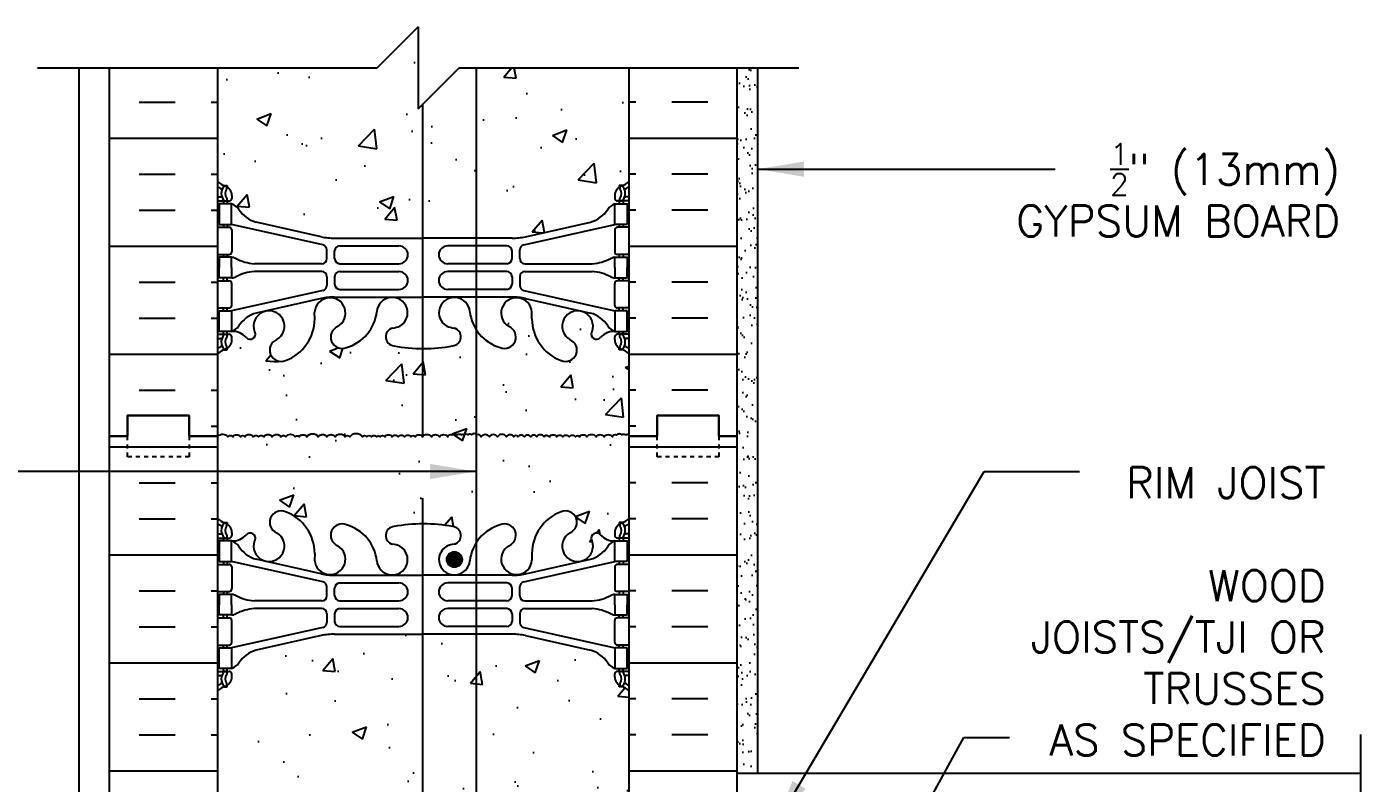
# Model space of a CAD drawing. Header units: inches. Extents: x 82.9 to 133.5, y 0.2 to 65.5.
# Drawn here: x 100.05 to 132.47, y 47.08 to 65.47 of the extents above; entities that cross this region are included whole.
import ezdxf

# ---------------------------------------------------------------- set-up
doc = ezdxf.new("R2010")
doc.units = ezdxf.units.IN
doc.header["$LTSCALE"] = 0.5
doc.header["$MEASUREMENT"] = 0
doc.linetypes.add('DASHED2', pattern=[0.375, 0.25, -0.125])
for name, color, linetype in [('HATCH', 12, 'Continuous'), ('line25', 2, 'Continuous'), ('LINE3', 3, 'Continuous'), ('LINE50', 5, 'Continuous'), ('LINE9', 9, 'Continuous'), ('TEXT', 4, 'Continuous'), ('Web_Edge', 9, 'Continuous')]:
    doc.layers.add(name, color=color, linetype=linetype)
doc.styles.add('DIM', font='romans.shx', dxfattribs={"width": 0.7})
doc.styles.add('ROMANS', font='romans.shx', dxfattribs={"height": 1.125})
doc.dimstyles.new('ext_12', dxfattribs={"dimscale": 12, "dimtxt": 0.09375, "dimasz": 0.09375, "dimexe": 0.09375, "dimexo": 0.0625, "dimgap": 0.0625, "dimtad": 1, "dimdec": 1, "dimzin": 3, "dimdsep": 46, "dimlunit": 4, "dimtxsty": 'DIM', "dimcen": 0.09, "dimdle": 0.09375, "dimclrt": 4, "dimadec": 0, "dimazin": 0, "dimtfac": 1, "dimtdec": 1, "dimtmove": 2, "dimatfit": 3, "dimfxl": 1, "dimfrac": 2, "dimtolj": 1, "dimtzin": 0, "dimarcsym": 0})

msp = doc.modelspace()

# ---------------------------------------------------------------- hatches: boundary and pattern name
at = {"layer": 'HATCH'}
h = msp.add_hatch(dxfattribs=at)
h.set_pattern_fill('AR-CONC', color=256, scale=0.5)
h.paths.add_polyline_path([(114.693, 21.516, 0.08841), (114.547, 21.614), (114.457, 21.614), (114.457, 21.655, -0.249069), (114.347, 21.863), (114.347, 21.93, -0.414214), (114.409, 21.993), (114.457, 21.993), (114.457, 22.063), (114.352, 22.063, 0.231736), (113.994, 21.912, -0.8344), (113.783, 22.037), (113.794, 22.058, 2.155404), (113.256, 21.864, -1), (113.042, 21.353, -0.311223), (112.333, 22.369), (112.334, 22.534, 1.661382), (111.773, 22.181, -1), (111.559, 21.67, -0.30095), (110.823, 22.542, 1.661382), (110.262, 22.19, 0.055617), (110.441, 22.144, -0.843243), (110.407, 21.712, -0.047544), (109.693, 21.647, -0.047544), (108.979, 21.712, -0.843243), (108.945, 22.144, 0.055617), (109.124, 22.19, 1.661382), (108.563, 22.542, -0.30095), (107.827, 21.67, -1), (107.613, 22.181, 1.661382), (107.052, 22.534), (107.053, 22.369, -0.311223), (106.344, 21.353, -1), (106.13, 21.864, 2.155404), (105.591, 22.058), (105.603, 22.037, -0.834375), (105.392, 21.912, 0.23174), (105.034, 22.063), (104.929, 22.063), (104.929, 21.993), (104.976, 21.993, -0.414214), (105.039, 21.93), (105.039, 21.863, -0.249069), (104.929, 21.655), (104.929, 21.614), (104.839, 21.614, 0.088416), (104.693, 21.516), (104.693, 19.516), (108.568, 19.516), (109.568, 20.516), (109.568, 19.516), (109.568, 18.516), (110.568, 19.516), (114.693, 19.516)])
h.paths.add_polyline_path([(114.693, 31.324, 0.08841), (114.547, 31.421), (114.457, 31.421), (114.457, 31.463, -0.249069), (114.347, 31.67), (114.347, 31.738, -0.414214), (114.409, 31.8), (114.457, 31.8), (114.457, 31.87), (114.352, 31.87, -0.155529), (114.176, 32.004, 0.180914), (113.758, 32.316), (112.178, 32.669, 0.054974), (111.851, 32.705), (109.693, 32.705), (107.535, 32.705, 0.054974), (107.208, 32.669), (105.627, 32.316, 0.180914), (105.21, 32.004, -0.155529), (105.034, 31.87), (104.929, 31.87), (104.929, 31.8), (104.976, 31.8, -0.414214), (105.039, 31.738), (105.039, 31.67, -0.249069), (104.929, 31.463), (104.929, 31.421), (104.839, 31.421, 0.088416), (104.693, 31.324), (104.693, 25.709, 0.088416), (104.839, 25.611), (104.929, 25.611), (104.929, 25.57, -0.249069), (105.039, 25.363), (105.039, 25.295, -0.414214), (104.976, 25.233), (104.929, 25.233), (104.929, 25.163), (105.034, 25.163, -0.155529), (105.21, 25.029, 0.180914), (105.627, 24.717), (107.208, 24.364, 0.054974), (107.535, 24.328), (109.693, 24.328), (111.851, 24.328, 0.054974), (112.178, 24.364), (113.758, 24.717, 0.180914), (114.176, 25.029, -0.155529), (114.352, 25.163), (114.457, 25.163), (114.457, 25.233), (114.409, 25.233, -0.414214), (114.347, 25.295), (114.347, 25.363, -0.249069), (114.457, 25.57), (114.457, 25.611), (114.547, 25.611, 0.08841), (114.693, 25.709)])
h.paths.add_polyline_path([(114.693, 37.516), (111.818, 37.516), (111.318, 38.016), (111.318, 39.141), (111.818, 39.641), (112.617, 39.641, -0.184932), (112.333, 40.369), (112.334, 40.534, 1.661382), (111.773, 40.181, -1), (111.559, 39.67, -0.30095), (110.823, 40.542, 1.661382), (110.262, 40.19, 0.055617), (110.441, 40.144, -0.843243), (110.407, 39.712, -0.047544), (109.693, 39.647, -0.047544), (108.979, 39.712, -0.843243), (108.945, 40.144, 0.055617), (109.124, 40.19, 1.661382), (108.563, 40.542, -0.30095), (107.827, 39.67, -1), (107.613, 40.181, 1.661382), (107.052, 40.534), (107.053, 40.369, -0.311223), (106.344, 39.353, -1), (106.13, 39.864, 2.155404), (105.591, 40.058), (105.603, 40.037, -0.834375), (105.392, 39.912, 0.23174), (105.034, 40.063), (104.929, 40.063), (104.929, 39.993), (104.976, 39.993, -0.414214), (105.039, 39.93), (105.039, 39.863, -0.249069), (104.929, 39.655), (104.929, 39.614), (104.839, 39.614, 0.088416), (104.693, 39.516), (104.693, 37.516), (104.693, 35.516, 0.088416), (104.839, 35.419), (104.929, 35.419), (104.929, 35.377, -0.249069), (105.039, 35.17), (105.039, 35.103, -0.414214), (104.976, 35.04), (104.929, 35.04), (104.929, 34.97), (105.034, 34.97, 0.231736), (105.392, 35.121, -0.8344), (105.603, 34.996), (105.591, 34.974, 2.155404), (106.13, 35.169, -1), (106.344, 35.68, -0.311223), (107.053, 34.664), (107.052, 34.499, 1.661382), (107.613, 34.852, -1), (107.827, 35.363, -0.30095), (108.563, 34.49, 1.661382), (109.124, 34.843, 0.055617), (108.945, 34.889, -0.843243), (108.979, 35.321, -0.047544), (109.693, 35.386, -0.047544), (110.407, 35.321, -0.843243), (110.441, 34.889, 0.055617), (110.262, 34.843, 1.661382), (110.823, 34.49, -0.30095), (111.559, 35.363, -1), (111.773, 34.852, 1.661382), (112.334, 34.499), (112.333, 34.664, -0.311223), (113.042, 35.68, -1), (113.256, 35.169, 2.155404), (113.794, 34.974), (113.783, 34.996, -0.834375), (113.994, 35.121, 0.23174), (114.352, 34.97), (114.457, 34.97), (114.457, 35.04), (114.409, 35.04, -0.414214), (114.347, 35.103), (114.347, 35.17, -0.249069), (114.457, 35.377), (114.457, 35.419), (114.547, 35.419, 0.08841), (114.693, 35.516)])
h.paths.add_polyline_path([(113.783, 40.037), (113.794, 40.058, 2.155404), (113.256, 39.864, -0.270238), (113.424, 39.641), (114.457, 39.641), (114.457, 39.655, -0.249069), (114.347, 39.863), (114.347, 39.93, -0.414214), (114.409, 39.993), (114.457, 39.993), (114.457, 40.063), (114.352, 40.063, 0.231736), (113.994, 39.912, -0.8344)], flags=17)
h.paths.add_polyline_path([(114.693, 49.324, 0.08841), (114.547, 49.421), (114.457, 49.421), (114.457, 49.463, -0.249069), (114.347, 49.67), (114.347, 49.738, -0.414214), (114.409, 49.8), (114.457, 49.8), (114.457, 49.87), (114.352, 49.87, -0.155529), (114.176, 50.004, 0.180914), (113.758, 50.316), (112.178, 50.669, 0.054974), (111.851, 50.705), (109.693, 50.705), (107.535, 50.705, 0.054974), (107.208, 50.669), (105.627, 50.316, 0.180914), (105.21, 50.004, -0.155529), (105.034, 49.87), (104.929, 49.87), (104.929, 49.8), (104.976, 49.8, -0.414214), (105.039, 49.738), (105.039, 49.67, -0.249069), (104.929, 49.463), (104.929, 49.421), (104.839, 49.421, 0.088416), (104.693, 49.324), (104.693, 43.709, 0.088416), (104.839, 43.611), (104.929, 43.611), (104.929, 43.57, -0.249069), (105.039, 43.363), (105.039, 43.295, -0.414214), (104.976, 43.233), (104.929, 43.233), (104.929, 43.163), (105.034, 43.163, -0.155529), (105.21, 43.029, 0.180914), (105.627, 42.717), (107.208, 42.364, 0.054974), (107.535, 42.328), (109.693, 42.328), (111.851, 42.328, 0.054974), (112.178, 42.364), (113.758, 42.717, 0.180914), (114.176, 43.029, -0.155529), (114.352, 43.163), (114.457, 43.163), (114.457, 43.233), (114.409, 43.233, -0.414214), (114.347, 43.295), (114.347, 43.363, -0.028911), (114.349, 43.391), (111.818, 43.391), (111.318, 43.891), (111.318, 45.016), (111.818, 45.516), (114.693, 45.516)])
h.paths.add_polyline_path([(114.693, 55.516), (114.693, 55.545, 0.520567), (114.61, 55.545, 0.520567), (114.521, 55.545, 0.520567), (114.39, 55.545, 0.520567), (114.29, 55.503, 0.520567), (114.085, 55.503, 0.520567), (113.891, 55.503, 0.520567), (113.671, 55.503, 0.520567), (113.492, 55.503, 0.520567), (113.393, 55.503, 0.520567), (113.235, 55.503, 0.520567), (113.083, 55.503, 0.520567), (112.936, 55.503, 0.520567), (112.758, 55.503, 0.272614), (112.693, 55.533, 0.272614), (112.628, 55.503, 0.520567), (112.449, 55.503, 0.520567), (112.303, 55.503, 0.520567), (112.15, 55.503, 0.520567), (111.993, 55.503, 0.520567), (111.893, 55.503, 0.520567), (111.715, 55.503, 0.520567), (111.495, 55.503, 0.520567), (111.3, 55.503, 0.520567), (111.096, 55.503, 0.520567), (110.996, 55.545, 0.520567), (110.865, 55.545, 0.520567), (110.776, 55.545, 0.520567), (110.693, 55.545, 0.520567), (110.61, 55.545, 0.520567), (110.521, 55.545, 0.520567), (110.39, 55.545, 0.520567), (110.29, 55.503, 0.520567), (110.085, 55.503, 0.520567), (109.891, 55.503, 0.520567), (109.671, 55.503, 0.520567), (109.492, 55.503, 0.520567), (109.393, 55.503, 0.520567), (109.235, 55.503, 0.520567), (109.083, 55.503, 0.520567), (108.936, 55.503, 0.520567), (108.758, 55.503, 0.520567), (108.643, 55.503, 0.520567), (108.553, 55.503, 0.520567), (108.433, 55.503, 0.520567), (108.317, 55.503, 0.520567), (108.212, 55.503, 0.520567), (107.906, 55.503, 0.520567), (107.796, 55.503, 0.520567), (107.549, 55.503, 0.520567), (107.35, 55.503, 0.520567), (107.14, 55.503, 0.520567), (106.862, 55.503, 0.520567), (106.673, 55.503, 0.520567), (106.579, 55.503, 0.520567), (106.353, 55.503, 0.520567), (106.232, 55.503, 0.520567), (106.023, 55.503, 0.520567), (105.813, 55.503, 0.520567), (105.687, 55.503, 0.520567), (105.561, 55.503, 0.520567), (105.351, 55.503, 0.520567), (105.246, 55.503, 0.520567), (105.062, 55.503, 0.520567), (104.942, 55.503, 0.432813), (104.693, 55.516), (104.693, 53.516, 0.088416), (104.839, 53.419), (104.929, 53.419), (104.929, 53.377, -0.249069), (105.039, 53.17), (105.039, 53.103, -0.414214), (104.976, 53.04), (104.929, 53.04), (104.929, 52.97), (105.034, 52.97, 0.231736), (105.392, 53.121, -0.8344), (105.603, 52.996), (105.591, 52.974, 2.155404), (106.13, 53.169, -1), (106.344, 53.68, -0.311223), (107.053, 52.664), (107.052, 52.499, 1.661382), (107.613, 52.852, -1), (107.827, 53.363, -0.30095), (108.563, 52.49, 1.661382), (109.124, 52.843, 0.055617), (108.945, 52.889, -0.843243), (108.979, 53.321, -0.047544), (109.693, 53.386, -0.047544), (110.407, 53.321, -0.843243), (110.441, 52.889, 0.055617), (110.262, 52.843, 1.661382), (110.823, 52.49, -0.30095), (111.559, 53.363, -1), (111.773, 52.852, 1.661382), (112.334, 52.499), (112.333, 52.664, -0.311223), (113.042, 53.68, -1), (113.256, 53.169, 2.155404), (113.794, 52.974), (113.783, 52.996, -0.834375), (113.994, 53.121, 0.23174), (114.352, 52.97), (114.457, 52.97), (114.457, 53.04), (114.409, 53.04, -0.414214), (114.347, 53.103), (114.347, 53.17, -0.249069), (114.457, 53.377), (114.457, 53.419), (114.547, 53.419, 0.08841), (114.693, 53.516)])
h.paths.add_polyline_path([(114.693, 57.516, 0.08841), (114.547, 57.614), (114.457, 57.614), (114.457, 57.655, -0.249069), (114.347, 57.863), (114.347, 57.93, -0.414214), (114.409, 57.993), (114.457, 57.993), (114.457, 58.063), (114.352, 58.063, 0.231736), (113.994, 57.912, -0.8344), (113.783, 58.037), (113.794, 58.058, 2.155404), (113.256, 57.864, -1), (113.042, 57.353, -0.311223), (112.333, 58.369), (112.334, 58.534, 1.661382), (111.773, 58.181, -1), (111.559, 57.67, -0.30095), (110.823, 58.542, 1.661382), (110.262, 58.19, 0.055617), (110.441, 58.144, -0.843243), (110.407, 57.712, -0.047544), (109.693, 57.647, -0.047544), (108.979, 57.712, -0.843243), (108.945, 58.144, 0.055617), (109.124, 58.19, 1.661382), (108.563, 58.542, -0.30095), (107.827, 57.67, -1), (107.613, 58.181, 1.661382), (107.052, 58.534), (107.053, 58.369, -0.311223), (106.344, 57.353, -1), (106.13, 57.864, 2.155404), (105.591, 58.058), (105.603, 58.037, -0.834375), (105.392, 57.912, 0.23174), (105.034, 58.063), (104.929, 58.063), (104.929, 57.993), (104.976, 57.993, -0.414214), (105.039, 57.93), (105.039, 57.863, -0.249069), (104.929, 57.655), (104.929, 57.614), (104.839, 57.614, 0.088416), (104.693, 57.516), (104.693, 55.516, -0.432813), (104.942, 55.503, -0.520567), (105.062, 55.503, -0.520567), (105.246, 55.503, -0.520567), (105.351, 55.503, -0.520567), (105.561, 55.503, -0.520567), (105.687, 55.503, -0.520567), (105.813, 55.503, -0.520567), (106.023, 55.503, -0.520567), (106.232, 55.503, -0.520567), (106.353, 55.503, -0.520567), (106.579, 55.503, -0.520567), (106.673, 55.503, -0.520567), (106.862, 55.503, -0.520567), (107.14, 55.503, -0.520567), (107.35, 55.503, -0.520567), (107.549, 55.503, -0.520567), (107.796, 55.503, -0.520567), (107.906, 55.503, -0.520567), (108.212, 55.503, -0.520567), (108.317, 55.503, -0.520567), (108.433, 55.503, -0.520567), (108.553, 55.503, -0.520567), (108.643, 55.503, -0.520567), (108.758, 55.503, -0.520567), (108.936, 55.503, -0.520567), (109.083, 55.503, -0.520567), (109.235, 55.503, -0.520567), (109.393, 55.503, -0.520567), (109.492, 55.503, -0.520567), (109.671, 55.503, -0.520567), (109.891, 55.503, -0.520567), (110.085, 55.503, -0.520567), (110.29, 55.503, -0.520567), (110.39, 55.545, -0.520567), (110.521, 55.545, -0.520567), (110.61, 55.545, -0.520567), (110.693, 55.545, -0.520567), (110.776, 55.545, -0.520567), (110.865, 55.545, -0.520567), (110.996, 55.545, -0.520567), (111.096, 55.503, -0.520567), (111.3, 55.503, -0.520567), (111.495, 55.503, -0.520567), (111.715, 55.503, -0.520567), (111.893, 55.503, -0.520567), (111.993, 55.503, -0.520567), (112.15, 55.503, -0.520567), (112.303, 55.503, -0.520567), (112.449, 55.503, -0.520567), (112.628, 55.503, -0.272614), (112.693, 55.533, -0.272614), (112.758, 55.503, -0.520567), (112.936, 55.503, -0.520567), (113.083, 55.503, -0.520567), (113.235, 55.503, -0.520567), (113.393, 55.503, -0.520567), (113.492, 55.503, -0.520567), (113.671, 55.503, -0.520567), (113.891, 55.503, -0.520567), (114.085, 55.503, -0.520567), (114.29, 55.503, -0.520567), (114.39, 55.545, -0.520567), (114.521, 55.545, -0.520567), (114.61, 55.545, -0.520567), (114.693, 55.545)])
h.paths.add_polyline_path([(114.457, 61.611), (114.547, 61.611, 0.08841), (114.693, 61.709), (114.693, 64.469), (110.568, 64.469), (109.568, 63.469), (109.568, 65.469), (108.568, 64.469), (104.693, 64.469), (104.693, 61.709, 0.088416), (104.839, 61.611), (104.929, 61.611), (104.929, 61.57, -0.249069), (105.039, 61.363), (105.039, 61.295, -0.414214), (104.976, 61.233), (104.929, 61.233), (104.929, 61.163), (105.034, 61.163, -0.155529), (105.21, 61.029, 0.180914), (105.627, 60.717), (107.208, 60.364, 0.054974), (107.535, 60.328), (109.693, 60.328), (111.851, 60.328, 0.054974), (112.178, 60.364), (113.758, 60.717, 0.180914), (114.176, 61.029, -0.155529), (114.352, 61.163), (114.457, 61.163), (114.457, 61.233), (114.409, 61.233, -0.414214), (114.347, 61.295), (114.347, 61.363, -0.249069), (114.457, 61.57)])
h = msp.add_hatch(dxfattribs=at)
h.set_pattern_fill('INSUL', color=256, scale=7, style=0)
h.set_pattern_definition([(0, (-2821.4687, -341.493), (0, 2.625), []), (0, (-2821.4687, -340.618), (0, 2.625), [0.875, -0.875]), (0, (-2821.4687, -339.743), (0, 2.625), [0.875, -0.875])])
h.paths.add_polyline_path([(104.693, 64.469), (102.068, 64.469), (102.068, 55.516), (102.505, 55.516), (102.505, 56.016), (104.005, 56.016), (104.005, 55.516), (104.693, 55.516)])
h = msp.add_hatch(dxfattribs=at)
h.set_pattern_fill('INSUL', color=256, scale=7, style=0)
h.set_pattern_definition([(180, (3040.8544, -341.493), (0, 2.625), []), (180, (3040.8544, -340.618), (0, 2.625), [0.875, -0.875]), (180, (3040.8544, -339.743), (0, 2.625), [0.875, -0.875])])
h.paths.add_polyline_path([(117.318, 64.469), (114.693, 64.469), (114.693, 55.516), (115.38, 55.516), (115.38, 56.016), (116.88, 56.016), (116.88, 55.516), (117.318, 55.516)])
h = msp.add_hatch(dxfattribs=at)
h.set_pattern_fill('AR-SAND', color=256, scale=0.25, style=0)
h.set_pattern_definition([(37.5, (60.01686, 18.26224), (-0.0157483, 0.481706), [0, -0.38, 0, -0.425, 0, -0.40625]), (7.5, (60.01686, 18.26224), (0.442444, 0.7055365), [0, -0.205, 0, -0.3425, 0, -0.13125]), (327.5, (59.70936, 18.26224), (0.7785355, 0.0014148), [0, -0.125, 0, -0.45, 0, -0.5875]), (317.5, (59.70936, 18.26224), (0.7515317, 0.219419), [0, -0.0625, 0, -0.295, 0, -0.3375])])
h.paths.add_polyline_path([(117.818, 64.469), (117.318, 64.469), (117.318, 47.329), (117.818, 47.329)])
h = msp.add_hatch(dxfattribs=at)
h.set_pattern_fill('INSUL', color=256, scale=7, style=0)
h.set_pattern_definition([(0, (-2821.4687, -359.493), (0, 2.625), []), (0, (-2821.4687, -358.618), (0, 2.625), [0.875, -0.875]), (0, (-2821.4687, -357.743), (0, 2.625), [0.875, -0.875])])
h.paths.add_polyline_path([(102.068, 37.516), (102.505, 37.516), (102.505, 38.016), (104.005, 38.016), (104.005, 37.516), (104.693, 37.516), (104.693, 55.516), (104.005, 55.516), (104.005, 56.016), (102.505, 56.016), (102.505, 55.516), (102.068, 55.516)])
h = msp.add_hatch(dxfattribs=at)
h.set_pattern_fill('INSUL', color=256, scale=7, style=0)
h.set_pattern_definition([(180, (3040.8544, -359.493), (0, 2.625), []), (180, (3040.8544, -358.618), (0, 2.625), [0.875, -0.875]), (180, (3040.8544, -357.743), (0, 2.625), [0.875, -0.875])])
h.paths.add_polyline_path([(114.693, 45.516), (117.318, 45.516), (117.318, 55.516), (116.88, 55.516), (116.88, 56.016), (115.38, 56.016), (115.38, 55.516), (114.693, 55.516)])
at = {"layer": 'LINE3'}
msp.add_hatch(color=256, dxfattribs=at).paths.add_polyline_path([(110.261, 52.518, 1), (110.636, 52.518, 1)])

# ---------------------------------------------------------------- linework, layer by layer
at = {"layer": 'HATCH'}
for points in [[(104.693, 55.516, -0.432813), (104.942, 55.503, -0.520567), (105.062, 55.503, -0.520567), (105.246, 55.503, -0.520567), (105.351, 55.503, -0.520567), (105.561, 55.503, -0.520567), (105.687, 55.503, -0.520567), (105.813, 55.503, -0.520567), (106.023, 55.503, -0.520567), (106.232, 55.503, -0.520567), (106.353, 55.503, -0.520567), (106.579, 55.503, -0.520567), (106.673, 55.503, -0.520567), (106.862, 55.503, -0.520567), (107.14, 55.503, -0.520567), (107.35, 55.503, -0.520567), (107.549, 55.503, -0.520567), (107.796, 55.503, -0.520567), (107.906, 55.503, -0.520567), (108.212, 55.503, -0.520567), (108.317, 55.503, -0.520567), (108.433, 55.503, -0.520567), (108.553, 55.503, -0.520567), (108.643, 55.503, -0.520567), (108.758, 55.503, -0.520567), (108.936, 55.503, -0.520567), (109.083, 55.503, -0.520567), (109.235, 55.503, -0.520567), (109.393, 55.503, -0.520567), (109.492, 55.503, -0.520567), (109.671, 55.503, -0.520567), (109.891, 55.503, -0.520567), (110.085, 55.503, -0.520567), (110.29, 55.503, -0.520567), (110.39, 55.545, -0.520567), (110.521, 55.545, -0.520567), (110.61, 55.545, -0.520567), (110.693, 55.545)], [(112.693, 55.533, 0.272614), (112.628, 55.503, 0.520567), (112.449, 55.503, 0.520567), (112.303, 55.503, 0.520567), (112.15, 55.503, 0.520567), (111.993, 55.503, 0.520567), (111.893, 55.503, 0.520567), (111.715, 55.503, 0.520567), (111.495, 55.503, 0.520567), (111.3, 55.503, 0.520567), (111.096, 55.503, 0.520567), (110.996, 55.545, 0.520567), (110.865, 55.545, 0.520567), (110.776, 55.545, 0.520567), (110.693, 55.545)], [(112.693, 55.533, -0.272614), (112.758, 55.503, -0.520567), (112.936, 55.503, -0.520567), (113.083, 55.503, -0.520567), (113.235, 55.503, -0.520567), (113.393, 55.503, -0.520567), (113.492, 55.503, -0.520567), (113.671, 55.503, -0.520567), (113.891, 55.503, -0.520567), (114.085, 55.503, -0.520567), (114.29, 55.503, -0.520567), (114.39, 55.545, -0.520567), (114.521, 55.545, -0.520567), (114.61, 55.545, -0.520567), (114.693, 55.545)]]:
    msp.add_lwpolyline(points, format="xyb", dxfattribs=at)
at = {"layer": 'line25'}
for p, q in [((104.693, 64.469), (104.693, 55.516)), ((114.693, 55.516), (114.693, 64.469)), ((104.693, 55.516), (104.693, 37.516)), ((114.693, 31.891), (114.693, 55.516))]:
    msp.add_line(p, q, dxfattribs=at)
at = {"layer": 'LINE3'}
for p, q in [((110.977, 64.469), (110.977, 38.811)), ((109.676, 63.577), (109.676, 55.51)), ((109.676, 54.01), (109.676, 18.624))]:
    msp.add_line(p, q, dxfattribs=at)
msp.add_circle((110.449, 52.518), 0.188, dxfattribs=at)
at = {"layer": 'LINE50'}
for p, q in [((102.068, 55.516), (102.068, 64.469)), ((117.318, 55.516), (117.318, 64.469)), ((102.068, 37.516), (102.068, 55.516)), ((117.318, 37.516), (117.318, 55.516))]:
    msp.add_line(p, q, dxfattribs=at)
for points in [[(102.068, 55.516), (102.505, 55.516), (102.505, 56.016), (104.005, 56.016), (104.005, 55.516), (104.693, 55.516)], [(104.693, 55.516), (104.005, 55.516), (104.005, 56.016), (102.505, 56.016), (102.505, 55.516), (102.068, 55.516)], [(117.318, 55.516), (116.88, 55.516), (116.88, 56.016), (115.38, 56.016), (115.38, 55.516), (114.693, 55.516)], [(114.693, 55.516), (115.38, 55.516), (115.38, 56.016), (116.88, 56.016), (116.88, 55.516), (117.318, 55.516)]]:
    msp.add_lwpolyline(points, dxfattribs=at)
at = {"layer": 'LINE9'}
for p, q in [((109.568, 65.469), (108.568, 64.469)), ((109.568, 65.469), (109.568, 63.469)), ((100.318, 64.469), (108.568, 64.469)), ((101.318, 64.469), (101.318, 19.516)), ((109.568, 63.469), (110.568, 64.469)), ((110.568, 64.469), (118.818, 64.469)), ((117.818, 64.469), (117.818, 47.329)), ((117.318, 47.329), (132.469, 47.329))]:
    msp.add_line(p, q, dxfattribs=at)
at = {"layer": 'LINE9', "linetype": 'DASHED2', "ltscale": 0.15}
for points in [[(104.005, 55.516), (104.005, 55.516), (104.005, 55.016), (102.505, 55.016), (102.505, 55.516), (102.505, 55.516)], [(116.88, 55.516), (116.88, 55.516), (116.88, 55.016), (115.38, 55.016), (115.38, 55.516), (115.38, 55.516)]]:
    msp.add_lwpolyline(points, dxfattribs=at)
at = {"layer": 'LINE9'}
msp.add_lwpolyline([(132.469, 48.266), (132.469, 45.899)], dxfattribs=at)
at = {"layer": 'Web_Edge'}
for p, q in [((104.839, 61.611), (104.929, 61.611)), ((104.929, 61.611), (104.929, 61.57)), ((114.547, 61.611), (114.457, 61.611)), ((114.457, 61.611), (114.457, 61.57)), ((104.693, 61.333), (104.771, 61.333)), ((105.039, 61.363), (105.039, 61.295)), ((114.347, 61.363), (114.347, 61.295)), ((114.693, 61.333), (114.615, 61.333)), ((104.693, 61.233), (104.976, 61.233)), ((104.839, 61.233), (104.839, 61.163)), ((104.929, 61.233), (104.929, 61.163)), ((114.693, 61.233), (114.409, 61.233)), ((114.457, 61.233), (114.457, 61.163)), ((114.547, 61.233), (114.547, 61.163)), ((104.839, 60.663), (104.839, 60.593)), ((104.929, 60.663), (104.929, 60.593)), ((107.251, 60.166), (105.034, 60.663)), ((107.208, 60.364), (105.627, 60.717)), ((112.134, 60.166), (114.352, 60.663)), ((112.178, 60.364), (113.758, 60.717)), ((114.457, 60.663), (114.457, 60.593)), ((114.547, 60.663), (114.547, 60.593)), ((104.693, 60.593), (104.976, 60.593)), ((105.039, 60.53), (105.039, 59.995)), ((107.535, 60.328), (109.693, 60.328)), ((111.851, 60.328), (109.693, 60.328)), ((114.347, 60.53), (114.347, 59.995)), ((114.693, 60.593), (114.409, 60.593)), ((107.349, 59.832), (107.349, 60.044)), ((107.537, 59.833), (107.537, 60.017)), ((107.662, 60.142), (109.101, 60.142)), ((111.724, 60.142), (110.285, 60.142)), ((111.849, 59.833), (111.849, 60.017)), ((112.037, 59.832), (112.037, 60.044)), ((104.693, 59.933), (104.976, 59.933)), ((104.839, 59.933), (104.839, 59.863)), ((104.929, 59.933), (104.929, 59.863)), ((107.224, 59.707), (105.587, 59.707)), ((107.662, 59.708), (109.101, 59.708)), ((111.724, 59.708), (110.285, 59.708)), ((112.162, 59.707), (113.799, 59.707)), ((114.693, 59.933), (114.409, 59.933)), ((114.457, 59.933), (114.457, 59.863)), ((114.547, 59.933), (114.547, 59.863)), ((104.839, 59.293), (104.839, 59.363)), ((104.929, 59.293), (104.929, 59.363)), ((107.224, 59.518), (105.587, 59.518)), ((107.349, 59.393), (107.349, 59.181)), ((107.537, 59.393), (107.537, 59.209)), ((107.662, 59.518), (109.101, 59.518)), ((111.724, 59.518), (110.285, 59.518)), ((111.849, 59.393), (111.849, 59.209)), ((112.037, 59.393), (112.037, 59.181)), ((112.162, 59.518), (113.799, 59.518)), ((114.457, 59.293), (114.457, 59.363)), ((114.547, 59.293), (114.547, 59.363)), ((104.693, 59.293), (104.976, 59.293)), ((107.251, 59.059), (105.034, 58.563)), ((105.039, 58.695), (105.039, 59.23)), ((107.662, 59.084), (109.101, 59.084)), ((111.724, 59.084), (110.285, 59.084)), ((112.134, 59.059), (114.352, 58.563)), ((114.347, 58.695), (114.347, 59.23)), ((114.693, 59.293), (114.409, 59.293)), ((107.208, 58.861), (105.627, 58.508)), ((107.535, 58.897), (109.693, 58.897)), ((111.851, 58.897), (109.693, 58.897)), ((112.178, 58.861), (113.758, 58.508)), ((104.693, 58.633), (104.976, 58.633)), ((104.839, 58.563), (104.839, 58.633)), ((104.929, 58.563), (104.929, 58.633)), ((107.053, 58.369), (107.052, 58.534)), ((112.333, 58.369), (112.334, 58.534)), ((114.693, 58.633), (114.409, 58.633)), ((114.457, 58.563), (114.457, 58.633)), ((114.547, 58.563), (114.547, 58.633)), ((104.839, 57.993), (104.839, 58.063)), ((104.929, 57.993), (104.929, 58.063)), ((105.591, 58.058), (105.603, 58.037)), ((113.794, 58.058), (113.783, 58.037)), ((114.457, 57.993), (114.457, 58.063)), ((114.547, 57.993), (114.547, 58.063)), ((104.693, 57.993), (104.976, 57.993)), ((104.693, 57.893), (104.771, 57.893)), ((105.039, 57.863), (105.039, 57.93)), ((114.347, 57.863), (114.347, 57.93)), ((114.693, 57.993), (114.409, 57.993)), ((114.693, 57.893), (114.615, 57.893)), ((104.839, 57.614), (104.929, 57.614)), ((104.929, 57.614), (104.929, 57.655)), ((114.457, 57.614), (114.457, 57.655)), ((114.547, 57.614), (114.457, 57.614)), ((104.839, 53.419), (104.929, 53.419)), ((104.929, 53.419), (104.929, 53.377)), ((105.039, 53.17), (105.039, 53.103)), ((114.347, 53.17), (114.347, 53.103)), ((114.547, 53.419), (114.457, 53.419)), ((114.457, 53.419), (114.457, 53.377)), ((104.693, 53.14), (104.771, 53.14)), ((104.693, 53.04), (104.976, 53.04)), ((104.839, 53.04), (104.839, 52.97)), ((104.929, 53.04), (104.929, 52.97)), ((105.591, 52.974), (105.603, 52.996)), ((113.794, 52.974), (113.783, 52.996)), ((114.693, 53.04), (114.409, 53.04)), ((114.457, 53.04), (114.457, 52.97)), ((114.547, 53.04), (114.547, 52.97)), ((114.693, 53.14), (114.615, 53.14)), ((107.208, 52.172), (105.627, 52.525)), ((107.053, 52.664), (107.052, 52.499)), ((112.178, 52.172), (113.758, 52.525)), ((112.333, 52.664), (112.334, 52.499)), ((104.693, 52.4), (104.976, 52.4)), ((104.839, 52.47), (104.839, 52.4)), ((104.929, 52.47), (104.929, 52.4)), ((107.251, 51.974), (105.034, 52.47)), ((105.039, 52.338), (105.039, 51.803)), ((112.134, 51.974), (114.352, 52.47)), ((114.347, 52.338), (114.347, 51.803)), ((114.693, 52.4), (114.409, 52.4)), ((114.457, 52.47), (114.457, 52.4)), ((114.547, 52.47), (114.547, 52.4)), ((107.535, 52.136), (109.693, 52.136)), ((107.662, 51.949), (109.101, 51.949)), ((111.851, 52.136), (109.693, 52.136)), ((111.724, 51.949), (110.285, 51.949)), ((104.693, 51.74), (104.976, 51.74)), ((104.839, 51.74), (104.839, 51.67)), ((104.929, 51.74), (104.929, 51.67)), ((107.349, 51.639), (107.349, 51.852)), ((107.537, 51.64), (107.537, 51.824)), ((111.849, 51.64), (111.849, 51.824)), ((112.037, 51.639), (112.037, 51.852)), ((114.693, 51.74), (114.409, 51.74)), ((114.457, 51.74), (114.457, 51.67)), ((114.547, 51.74), (114.547, 51.67)), ((107.224, 51.514), (105.587, 51.514)), ((107.224, 51.326), (105.587, 51.326)), ((107.662, 51.515), (109.101, 51.515)), ((107.662, 51.325), (109.101, 51.325)), ((111.724, 51.515), (110.285, 51.515)), ((111.724, 51.325), (110.285, 51.325)), ((112.162, 51.514), (113.799, 51.514)), ((112.162, 51.326), (113.799, 51.326)), ((104.693, 51.1), (104.976, 51.1)), ((104.839, 51.1), (104.839, 51.17)), ((104.929, 51.1), (104.929, 51.17)), ((105.039, 50.503), (105.039, 51.038)), ((107.349, 51.201), (107.349, 50.989)), ((107.537, 51.2), (107.537, 51.016)), ((111.849, 51.2), (111.849, 51.016)), ((112.037, 51.201), (112.037, 50.989)), ((114.347, 50.503), (114.347, 51.038)), ((114.693, 51.1), (114.409, 51.1)), ((114.457, 51.1), (114.457, 51.17)), ((114.547, 51.1), (114.547, 51.17)), ((107.251, 50.867), (105.034, 50.37)), ((107.208, 50.669), (105.627, 50.316)), ((107.535, 50.705), (109.693, 50.705)), ((107.662, 50.891), (109.101, 50.891)), ((111.851, 50.705), (109.693, 50.705)), ((111.724, 50.891), (110.285, 50.891)), ((112.134, 50.867), (114.352, 50.37)), ((112.178, 50.669), (113.758, 50.316)), ((104.693, 50.44), (104.976, 50.44)), ((104.839, 50.37), (104.839, 50.44)), ((104.929, 50.37), (104.929, 50.44)), ((114.693, 50.44), (114.409, 50.44)), ((114.457, 50.37), (114.457, 50.44)), ((114.547, 50.37), (114.547, 50.44)), ((104.693, 49.8), (104.976, 49.8)), ((104.693, 49.7), (104.771, 49.7)), ((104.839, 49.8), (104.839, 49.87)), ((104.929, 49.8), (104.929, 49.87)), ((105.039, 49.67), (105.039, 49.738)), ((114.347, 49.67), (114.347, 49.738)), ((114.693, 49.8), (114.409, 49.8)), ((114.457, 49.8), (114.457, 49.87)), ((114.547, 49.8), (114.547, 49.87)), ((114.693, 49.7), (114.615, 49.7)), ((104.839, 49.421), (104.929, 49.421)), ((104.929, 49.421), (104.929, 49.463)), ((114.457, 49.421), (114.457, 49.463)), ((114.547, 49.421), (114.457, 49.421))]:
    msp.add_line(p, q, dxfattribs=at)
for points in [[(104.734, 60.663), (105.034, 60.663), (105.034, 61.163), (104.734, 61.163)], [(114.652, 60.663), (114.352, 60.663), (114.352, 61.163), (114.652, 61.163)], [(104.734, 58.563), (105.034, 58.563), (105.034, 58.063), (104.734, 58.063)], [(114.652, 58.563), (114.352, 58.563), (114.352, 58.063), (114.652, 58.063)], [(104.734, 52.47), (105.034, 52.47), (105.034, 52.97), (104.734, 52.97)], [(114.652, 52.47), (114.352, 52.47), (114.352, 52.97), (114.652, 52.97)], [(104.734, 50.37), (105.034, 50.37), (105.034, 49.87), (104.734, 49.87)], [(114.652, 50.37), (114.352, 50.37), (114.352, 49.87), (114.652, 49.87)]]:
    msp.add_lwpolyline(points, close=True, dxfattribs=at)
for points in [[(105.034, 59.613), (105.034, 59.863), (104.734, 59.863), (104.734, 59.613)], [(114.352, 59.613), (114.352, 59.863), (114.652, 59.863), (114.652, 59.613)], [(105.034, 59.613), (105.034, 59.363), (104.734, 59.363), (104.734, 59.613)], [(114.352, 59.613), (114.352, 59.363), (114.652, 59.363), (114.652, 59.613)], [(105.034, 51.42), (105.034, 51.67), (104.734, 51.67), (104.734, 51.42)], [(114.352, 51.42), (114.352, 51.67), (114.652, 51.67), (114.652, 51.42)], [(105.034, 51.42), (105.034, 51.17), (104.734, 51.17), (104.734, 51.42)], [(114.352, 51.42), (114.352, 51.17), (114.652, 51.17), (114.652, 51.42)]]:
    msp.add_lwpolyline(points, dxfattribs=at)
for centre, radius, start, end in [((105.039, 62.07), 0.5, 226.2109, 250.5288), ((104.875, 61.548), 0.045, 321.448, 139.1879), ((104.789, 61.363), 0.25, 0, 70.5288), ((114.597, 61.363), 0.25, 109.4712, 180), ((114.511, 61.548), 0.045, 40.8121, 218.552), ((114.347, 62.07), 0.5, 289.4712, 313.7878), ((105.039, 62.07), 0.6, 234.7832, 245.0748), ((104.771, 61.352), 0.0196, 269.4032, 15.4901), ((105.033, 61.417), 0.25, 140.1145, 222.4609), ((104.777, 61.507), 0.021, 343.464, 63.9957), ((104.881, 61.279), 0.045, 222.4609, 42.4609), ((105.033, 61.417), 0.16, 140.0001, 222.4609), ((104.976, 61.295), 0.0625, 270, 0), ((114.409, 61.295), 0.0625, 180, 270), ((114.504, 61.279), 0.045, 137.5391, 317.5391), ((114.353, 61.417), 0.16, 317.5391, 39.9999), ((114.353, 61.417), 0.25, 317.5391, 39.8855), ((114.609, 61.507), 0.021, 116.0043, 196.536), ((114.615, 61.352), 0.0196, 164.5099, 270.5968), ((114.347, 62.07), 0.6, 294.9252, 305.2158), ((104.911, 60.82), 0.364, 34.9775, 70.3387), ((105.835, 61.431), 0.743, 212.7919, 253.8107), ((113.551, 61.431), 0.743, 286.1893, 327.2081), ((114.474, 60.82), 0.364, 109.6613, 145.0225), ((104.976, 60.53), 0.0625, 0, 90), ((107.535, 61.828), 1.5, 257.4135, 270), ((111.851, 61.828), 1.5, 270, 282.5865), ((114.409, 60.53), 0.0625, 90, 180), ((104.976, 59.995), 0.0625, 270, 0), ((107.224, 60.044), 0.125, 0, 77.3767), ((107.662, 60.017), 0.125, 90, 180), ((109.101, 59.925), 0.217, 270, 90), ((110.285, 59.925), 0.217, 90, 270), ((111.724, 60.017), 0.125, 0, 90), ((112.162, 60.044), 0.125, 102.6233, 180), ((114.409, 59.995), 0.0625, 180, 270), ((105.03, 59.644), 0.219, 60.4937, 88.92), ((105.675, 60.874), 1.17, 242.6365, 265.6505), ((107.224, 59.832), 0.125, 270, 0), ((107.662, 59.833), 0.125, 180, 270), ((111.724, 59.833), 0.125, 270, 360), ((112.162, 59.832), 0.125, 180, 270), ((113.71, 60.874), 1.17, 274.3495, 297.3635), ((114.356, 59.644), 0.219, 91.08, 119.5063), ((105.03, 59.581), 0.219, 271.08, 299.5063), ((105.675, 58.352), 1.17, 94.3495, 117.3635), ((107.224, 59.393), 0.125, 0, 90), ((107.662, 59.393), 0.125, 90, 180), ((109.101, 59.301), 0.217, 270, 90), ((110.285, 59.301), 0.217, 90, 270), ((111.724, 59.393), 0.125, 0, 90), ((112.162, 59.393), 0.125, 90, 180), ((113.71, 58.352), 1.17, 62.6365, 85.6505), ((114.356, 59.581), 0.219, 240.4937, 268.92), ((104.976, 59.23), 0.0625, 0, 90), ((107.224, 59.181), 0.125, 282.6233, 0), ((107.662, 59.209), 0.125, 180, 270), ((111.724, 59.209), 0.125, 270, 0), ((112.162, 59.181), 0.125, 180, 257.3767), ((114.409, 59.23), 0.0625, 90, 180), ((104.976, 58.695), 0.0625, 270, 0), ((107.426, 58.506), 0.375, 299.9315, 175.7552), ((107.535, 57.397), 1.5, 90, 102.5865), ((108.937, 58.515), 0.375, 299.9315, 175.7552), ((110.449, 58.515), 0.375, 4.2448, 240.0685), ((111.96, 58.506), 0.375, 4.2448, 240.0685), ((111.851, 57.397), 1.5, 77.4135, 90), ((114.409, 58.695), 0.0625, 180, 270), ((105.835, 57.794), 0.743, 106.1893, 147.2081), ((105.943, 58.189), 0.375, 299.9315, 200.3757), ((105.961, 58.375), 1.092, 290.5175, 359.6668), ((107.536, 58.662), 1.034, 286.3365, 353.3331), ((111.85, 58.662), 1.034, 186.6669, 253.6635), ((113.425, 58.375), 1.092, 180.3332, 249.4825), ((113.443, 58.189), 0.375, 339.6243, 240.0685), ((113.551, 57.794), 0.743, 32.7919, 73.8107), ((104.911, 58.405), 0.364, 289.6613, 325.0225), ((105.059, 57.622), 0.441, 41.0127, 93.2024), ((105.486, 57.994), 0.125, 221.0127, 20.3757), ((107.72, 57.926), 0.277, 112.68, 292.68), ((108.999, 57.931), 0.22, 104.2604, 264.8165), ((108.83, 58.97), 0.834, 277.8937, 290.6271), ((110.556, 58.97), 0.834, 249.3729, 262.1063), ((110.387, 57.931), 0.22, 275.1835, 75.7396), ((111.666, 57.926), 0.277, 247.32, 67.32), ((113.9, 57.994), 0.125, 159.6243, 318.9873), ((114.327, 57.622), 0.441, 86.7976, 138.9873), ((114.474, 58.405), 0.364, 214.9775, 250.3387), ((104.771, 57.873), 0.0196, 344.5099, 90.5968), ((105.033, 57.808), 0.25, 137.5391, 219.8855), ((104.777, 57.718), 0.021, 296.0043, 16.536), ((104.875, 57.677), 0.045, 220.8121, 38.552), ((104.881, 57.946), 0.045, 317.5391, 137.5391), ((104.789, 57.863), 0.25, 289.4712, 360), ((105.033, 57.808), 0.16, 137.5391, 219.9999), ((104.976, 57.93), 0.0625, 360, 90), ((106.237, 57.608), 0.277, 112.68, 292.68), ((109.676, 61.424), 3.777, 259.3725, 270.2606), ((109.71, 61.424), 3.777, 269.7394, 280.6275), ((113.149, 57.608), 0.277, 247.32, 67.32), ((114.409, 57.93), 0.0625, 90, 180), ((114.597, 57.863), 0.25, 180, 250.5288), ((114.504, 57.946), 0.045, 42.4609, 222.4609), ((114.511, 57.677), 0.045, 141.448, 319.1879), ((114.353, 57.808), 0.16, 320.0001, 42.4609), ((114.353, 57.808), 0.25, 320.1145, 42.4609), ((114.609, 57.718), 0.021, 163.464, 243.9957), ((114.615, 57.873), 0.0196, 89.4032, 195.4901), ((105.039, 57.155), 0.6, 114.9252, 125.2168), ((105.039, 57.155), 0.5, 109.4712, 133.7891), ((114.347, 57.155), 0.5, 46.2122, 70.5288), ((114.347, 57.155), 0.6, 54.7832, 65.0748), ((105.039, 53.877), 0.5, 226.2109, 250.5288), ((106.237, 53.424), 0.277, 67.32, 247.32), ((105.961, 52.658), 1.092, 0.3332, 69.4825), ((113.425, 52.658), 1.092, 110.5175, 179.6668), ((113.149, 53.424), 0.277, 292.68, 112.68), ((114.347, 53.877), 0.5, 289.4712, 313.7878), ((105.039, 53.877), 0.6, 234.7832, 245.0748), ((104.771, 53.16), 0.0196, 269.4032, 15.4901), ((105.033, 53.225), 0.25, 140.1145, 222.4609), ((104.777, 53.314), 0.021, 343.464, 63.9957), ((104.875, 53.356), 0.045, 321.448, 139.1879), ((104.789, 53.17), 0.25, 0, 70.5288), ((105.033, 53.225), 0.16, 140.0001, 222.4609), ((105.486, 53.039), 0.125, 339.6243, 138.9873), ((105.943, 52.844), 0.375, 159.6243, 60.0685), ((107.72, 53.107), 0.277, 67.32, 247.32), ((107.536, 52.37), 1.034, 6.6669, 73.6635), ((108.999, 53.102), 0.22, 95.1835, 255.7396), ((109.676, 49.608), 3.777, 89.7394, 100.6275), ((109.71, 49.608), 3.777, 79.3725, 90.2606), ((110.387, 53.102), 0.22, 284.2604, 84.8165), ((111.85, 52.37), 1.034, 106.3365, 173.3331), ((111.666, 53.107), 0.277, 292.68, 112.68), ((113.443, 52.844), 0.375, 119.9315, 20.3757), ((113.9, 53.039), 0.125, 41.0127, 200.3757), ((114.597, 53.17), 0.25, 109.4712, 180), ((114.511, 53.356), 0.045, 40.8121, 218.552), ((114.353, 53.225), 0.16, 317.5391, 39.9999), ((114.353, 53.225), 0.25, 317.5391, 39.8855), ((114.609, 53.314), 0.021, 116.0043, 196.536), ((114.615, 53.16), 0.0196, 164.5099, 270.5968), ((114.347, 53.877), 0.6, 294.9252, 305.2168), ((104.881, 53.086), 0.045, 222.4609, 42.4609), ((104.976, 53.103), 0.0625, 270, 0), ((105.059, 53.411), 0.441, 266.7976, 318.9873), ((104.911, 52.628), 0.364, 34.9775, 70.3387), ((107.426, 52.527), 0.375, 184.2448, 60.0685), ((108.937, 52.518), 0.375, 184.2448, 60.0685), ((108.83, 52.063), 0.834, 69.3729, 82.1063), ((110.449, 52.518), 0.375, 119.9315, 355.7552), ((110.556, 52.063), 0.834, 97.8937, 110.6271), ((111.96, 52.527), 0.375, 119.9315, 355.7552), ((114.327, 53.411), 0.441, 221.0127, 273.2024), ((114.474, 52.628), 0.364, 109.6613, 145.0225), ((114.409, 53.103), 0.0625, 180, 270), ((114.504, 53.086), 0.045, 137.5391, 317.5391), ((105.835, 53.239), 0.743, 212.7919, 253.8107), ((113.551, 53.239), 0.743, 286.1893, 327.2081), ((104.976, 52.338), 0.0625, 0, 90), ((114.409, 52.338), 0.0625, 90, 180), ((107.535, 53.636), 1.5, 257.4135, 270), ((107.224, 51.852), 0.125, 0, 77.3767), ((107.662, 51.824), 0.125, 90, 180), ((109.101, 51.732), 0.217, 270, 90), ((110.285, 51.732), 0.217, 90, 270), ((111.724, 51.824), 0.125, 0, 90), ((111.851, 53.636), 1.5, 270, 282.5865), ((112.162, 51.852), 0.125, 102.6233, 180), ((104.976, 51.803), 0.0625, 270, 0), ((105.03, 51.452), 0.219, 60.4937, 88.92), ((105.675, 52.681), 1.17, 242.6365, 265.6505), ((107.224, 51.639), 0.125, 270, 0), ((107.662, 51.64), 0.125, 180, 270), ((111.724, 51.64), 0.125, 270, 360), ((112.162, 51.639), 0.125, 180, 270), ((113.71, 52.681), 1.17, 274.3495, 297.3635), ((114.356, 51.452), 0.219, 91.08, 119.5063), ((114.409, 51.803), 0.0625, 180, 270), ((105.675, 50.159), 1.17, 94.3495, 117.3635), ((107.224, 51.201), 0.125, 0, 90), ((107.662, 51.2), 0.125, 90, 180), ((109.101, 51.108), 0.217, 270, 90), ((110.285, 51.108), 0.217, 90, 270), ((111.724, 51.2), 0.125, 0, 90), ((112.162, 51.201), 0.125, 90, 180), ((113.71, 50.159), 1.17, 62.6365, 85.6505), ((104.976, 51.038), 0.0625, 0, 90), ((105.03, 51.389), 0.219, 271.08, 299.5063), ((107.224, 50.989), 0.125, 282.6233, 0), ((107.662, 51.016), 0.125, 180, 270), ((111.724, 51.016), 0.125, 270, 0), ((112.162, 50.989), 0.125, 180, 257.3767), ((114.356, 51.389), 0.219, 240.4937, 268.92), ((114.409, 51.038), 0.0625, 90, 180), ((107.535, 49.205), 1.5, 90, 102.5865), ((111.851, 49.205), 1.5, 77.4135, 90), ((104.976, 50.503), 0.0625, 270, 0), ((105.835, 49.602), 0.743, 106.1893, 147.2081), ((113.551, 49.602), 0.743, 32.7919, 73.8107), ((114.409, 50.503), 0.0625, 180, 270), ((104.911, 50.213), 0.364, 289.6613, 325.0225), ((114.474, 50.213), 0.364, 214.9775, 250.3387), ((104.771, 49.681), 0.0196, 344.5099, 90.5968), ((105.033, 49.616), 0.25, 137.5391, 219.8855), ((104.881, 49.754), 0.045, 317.5391, 137.5391), ((104.789, 49.67), 0.25, 289.4712, 360), ((105.033, 49.616), 0.16, 137.5391, 219.9999), ((104.976, 49.738), 0.0625, 360, 90), ((114.409, 49.738), 0.0625, 90, 180), ((114.597, 49.67), 0.25, 180, 250.5288), ((114.504, 49.754), 0.045, 42.4609, 222.4609), ((114.353, 49.616), 0.16, 320.0001, 42.4609), ((114.353, 49.616), 0.25, 320.1145, 42.4609), ((114.615, 49.681), 0.0196, 89.4032, 195.4901), ((105.039, 48.963), 0.6, 114.9252, 125.2168), ((105.039, 48.963), 0.5, 109.4712, 133.7891), ((104.777, 49.526), 0.021, 296.0043, 16.536), ((104.875, 49.485), 0.045, 220.8121, 38.552), ((114.511, 49.485), 0.045, 141.448, 319.1879), ((114.347, 48.963), 0.5, 46.2122, 70.5288), ((114.609, 49.526), 0.021, 163.464, 243.9957), ((114.347, 48.963), 0.6, 54.7842, 65.0748)]:
    msp.add_arc(centre, radius, start, end, dxfattribs=at)
for points in [[(107.537, 59.838), (107.537, 60.012)], [(111.849, 59.838), (111.849, 60.012)], [(107.537, 59.388), (107.537, 59.214)], [(111.849, 59.388), (111.849, 59.214)], [(107.537, 51.645), (107.537, 51.819)], [(111.849, 51.645), (111.849, 51.819)], [(107.537, 51.195), (107.537, 51.021)], [(111.849, 51.195), (111.849, 51.021)]]:
    msp.add_open_spline(points, degree=1, dxfattribs=at)

# ---------------------------------------------------------------- texts
at = {"layer": 'TEXT', "char_height": 0.75, "attachment_point": 9, "style": 'ROMANS'}
for s, insert, width in [('\\A1;{\\H0.7x;\\S1/2;\\H1.4286x;"} (13mm) GYPSUM BOARD', (131.981, 60.372), 9.28726), ('\\A1;\\PRIM JOIST\\P\\PWOOD \\PJOISTS/TJI OR\\PTRUSSES \\PAS SPECIFIED', (131.628, 47.758), 12.00896)]:
    msp.add_mtext(s, dxfattribs=dict(at, insert=insert, width=width))

# ---------------------------------------------------------------- leaders
at = {"layer": 'TEXT'}
for points, override in [([(117.818, 62.006), (125.051, 62.006)], {"dimgap": 0.0625, "dimtad": 0}), ([(110.977, 54.658), (95.192, 54.658)], {"dimgap": 0.0625, "dimtad": 0}), ([(118.253, 46.072), (123.324, 54.659), (125.642, 54.659)], {"dimtad": 0}), ([(120.91, 44.707), (122.834, 48.194), (123.945, 48.194)], {"dimtad": 0})]:
    msp.add_leader(points, dimstyle='ext_12', override=override, dxfattribs=at)

doc.saveas('drawing.dxf')
